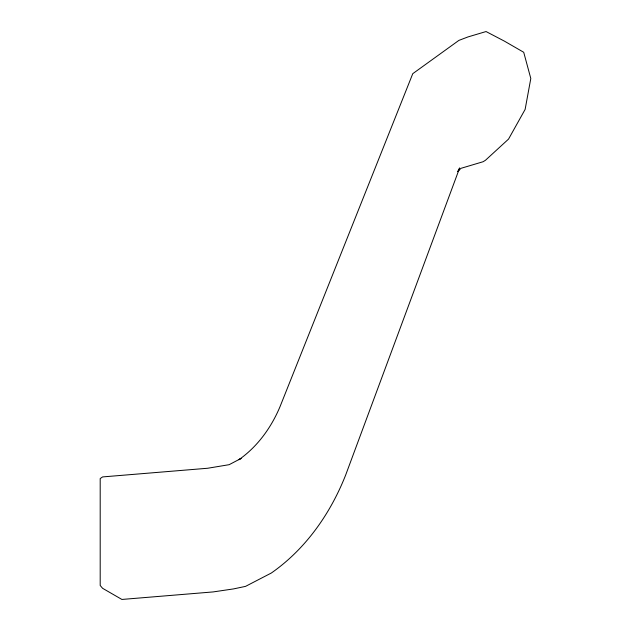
<?xml version="1.0" encoding="UTF-8"?>
<svg xmlns="http://www.w3.org/2000/svg" width="631" height="631" viewBox="0 0 631 631"><rect width="100%" height="100%" fill="white"/><g stroke="black" fill="none" stroke-linecap="round" stroke-linejoin="round"><path stroke-width="0.95" d="M457.656 171.569L459.636 167.964L345.693 474.962C330.431 513.642 305.68 549.065 271.314 573.027L245.546 586.373L233.438 588.928L213.12 591.925L121.901 599.45L102.608 588.313L100.195 585.481L100.195 478.558L102.608 476.918L207.686 468.249L229.148 464.684L241.105 458.414L238.873 459.715C257.527 446.63 271.22 427.589 279.998 406.735L412.769 73.677L458.879 40.4L468.044 36.913L486.067 31.55L504.421 41.141L523.714 52.286L530.805 78.489L525.126 109.415L508.531 139.112L485.444 160.282L483.094 161.733L460.882 168.351L457.861 171.64"/></g></svg>
